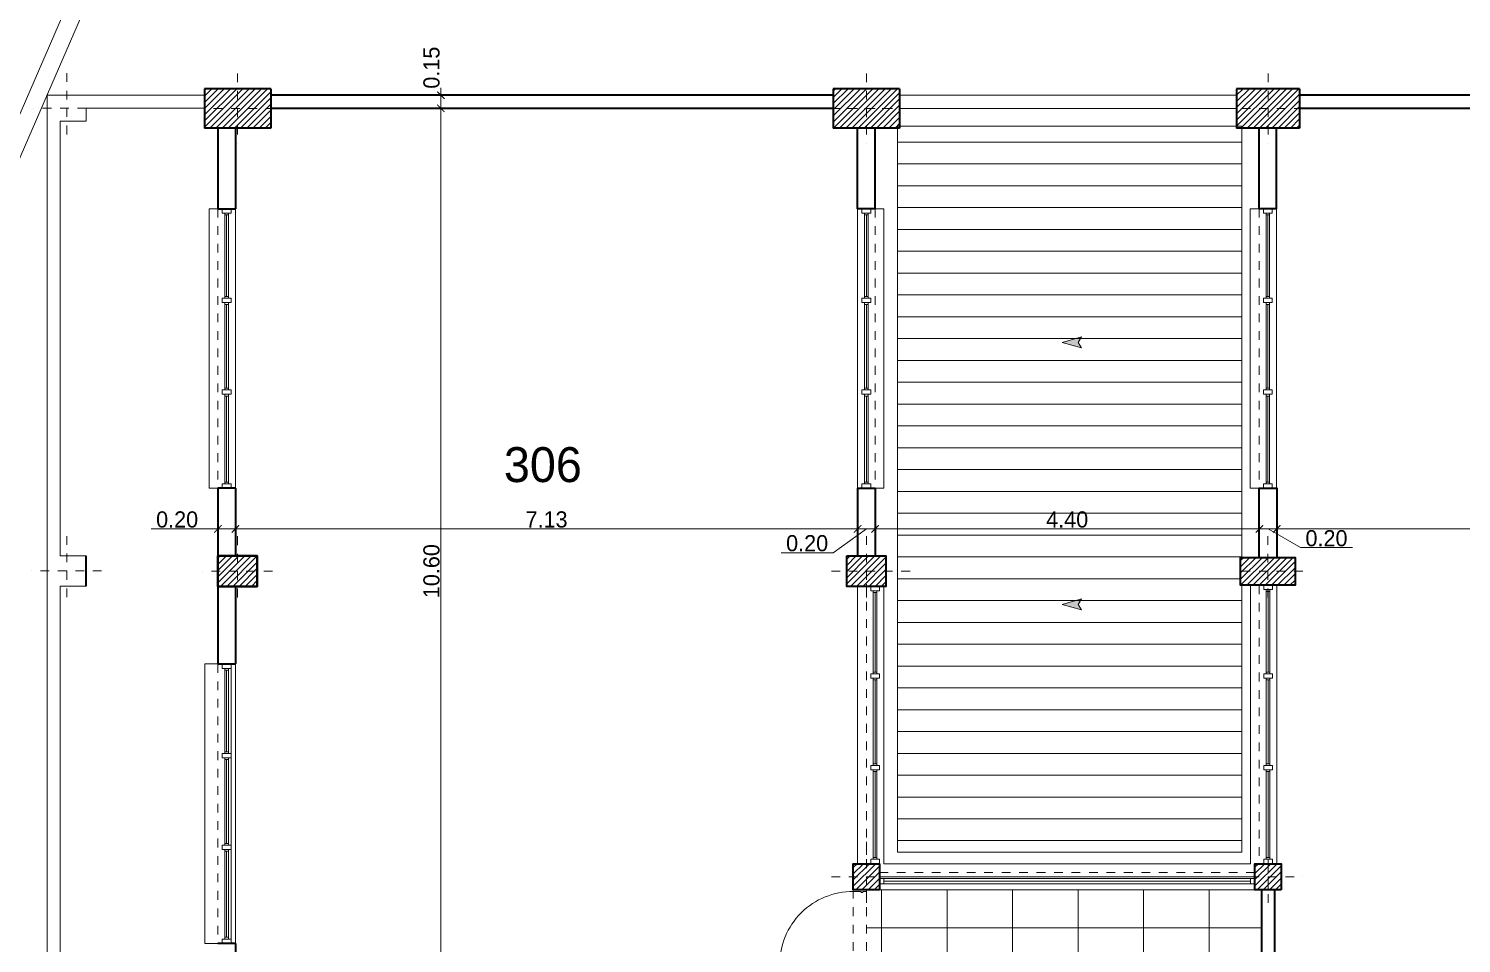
# Model space of a CAD drawing. Header units: millimetres. Extents: x 174 to 282, y -3 to 63.
# Drawn here: x 197.56 to 213.96, y 42.46 to 52.93 of the extents above; entities that cross this region are included whole.
import ezdxf
from ezdxf.enums import TextEntityAlignment as Align

# ---------------------------------------------------------------- set-up
doc = ezdxf.new("R2010")
doc.units = ezdxf.units.MM
doc.header["$LTSCALE"] = 0.005
doc.header["$MEASUREMENT"] = 0
doc.linetypes.add('ACAD_ISO02W100', pattern=[15, 12, -3])
doc.linetypes.add('ACAD_ISO10W100', pattern=[18, 12, -3, 0, -3])
for name, color, linetype, lineweight in [('Aux', 1, 'Continuous', 9), ('columna', 6, 'Continuous', 40), ('cotas', 1, 'Continuous', 15), ('ejes', 1, 'ACAD_ISO10W100', 9), ('Hatch', 11, 'Continuous', 9), ('muebles', 2, 'Continuous', 20), ('muro', 5, 'Continuous', 40), ('proy', 1, 'ACAD_ISO02W100', 9), ('pu-ven', 2, 'Continuous', 20), ('reforzamiento', 5, 'ACAD_ISO10W100', 40), ('Tenue', 11, 'Continuous', 5)]:
    doc.layers.add(name, color=color, linetype=linetype, lineweight=lineweight)
doc.layers.add('text', color=1, linetype='Continuous')
doc.styles.get("Standard").update_dxf_attribs({"font": 'ERASMD.TTF', "height": 0.185})
doc.dimstyles.get("Standard").update_dxf_attribs({"dimtxt": 0.15, "dimasz": 0.085, "dimexe": 0.07, "dimexo": 0.4, "dimgap": 0.015, "dimtad": 1, "dimzin": 1, "dimdsep": 46, "dimtxsty": 'Standard', "dimblk": 'ARCHTICK', "dimcen": 0, "dimclrd": 256, "dimclre": 256, "dimclrt": 2, "dimadec": 0, "dimazin": 0, "dimtfac": 1, "dimtix": 1, "dimtmove": 0, "dimatfit": 0, "dimfxl": 1, "dimlwd": -1, "dimlwe": -1, "dimarcsym": 0})
pattern_1 = [(45, (676.075447, -492.116687), (-0.035355339, 0.035355339), [])]

# ---------------------------------------------------------------- blocks, each defined once
blk = doc.blocks.new('pu-90-15')
at = {"layer": 'Aux'}
for p, q in [((0.035, 0.992), (0.035, 1.002)), ((0.045, 0.992), (0.045, 0.994))]:
    blk.add_line(p, q, dxfattribs=at)
for points in [[(0.025, 0.99), (0.025, 0.992), (0.055, 0.992), (0.055, 0.99)], [(0.06, 0.961), (0.065, 0.961), (0.065, 0.901), (0.06, 0.901)], [(0.065, 0.961), (0.075, 0.941), (0.075, 0.921), (0.065, 0.901)], [(0.075, 0.941), (0.085, 0.941), (0.085, 0.921), (0.075, 0.921)]]:
    blk.add_lwpolyline(points, dxfattribs=at)
for points in [[(0.035, 0.992), (0.035, 1.002, -0.457422), (0.045, 0.994), (0.045, 0.992)], [(0.085, 0.951), (0.085, 0.911, 0.25), (0.125, 0.911), (0.125, 0.951, 0.25), (0.085, 0.951, 1)]]:
    blk.add_lwpolyline(points, format="xyb", dxfattribs=at)
blk.add_circle((0.017, 0.153), 0.0025, dxfattribs=at)
for centre, radius, start, end in [((0.037, 0.994), 0.00846, 2.1794, 100.501), ((0.05, 0.16), 0.83, 359.2361, 90.7639)]:
    blk.add_arc(centre, radius, start, end, dxfattribs=at)
at = {"layer": 'proy'}
blk.add_line((0, 0), (0.9, 0), dxfattribs=at)
blk.add_lwpolyline([(0.9, 0.15), (0.9, 0), (0, 0), (0, 0.15)], close=True, dxfattribs=at)
at = {"layer": 'pu-ven'}
for points in [[(0.02, 0.15), (0.02, 0.99), (0.06, 0.99), (0.06, 0.15)], [(0, 0.15), (0, 0), (0.02, 0), (0.02, 0.04), (0.03, 0.04), (0.03, 0.06), (0.02, 0.06), (0.02, 0.15)], [(0.9, 0.15), (0.9, 0), (0.88, 0), (0.88, 0.04), (0.87, 0.04), (0.87, 0.06), (0.88, 0.06), (0.88, 0.15)]]:
    blk.add_lwpolyline(points, close=True, dxfattribs=at)
blk = doc.blocks.new('_ArchTick')
at = {"color": 0, "linetype": 'ByBlock', "const_width": 0.15}
blk.add_lwpolyline([(-0.5, -0.5), (0.5, 0.5)], dxfattribs=at)
blk = doc.blocks.new('*D25')
at = {"layer": 'cotas', "transparency": 16777216}
for p, q in [((199.726, 47.204), (198.962, 47.204)), ((199.926, 47.204), (199.726, 47.204)), ((199.726, 47.02), (199.726, 47.134)), ((199.926, 47.204), (200.011, 47.204)), ((199.926, 47.02), (199.926, 47.134))]:
    blk.add_line(p, q, dxfattribs=at)
at = {"layer": 'Defpoints', "color": 0, "transparency": 16777216}
for p in [(199.726, 47.42), (199.926, 47.42), (199.926, 47.204)]:
    blk.add_point(p, dxfattribs=at)
at = {"layer": 'cotas', "transparency": 16777216, "xscale": 0.085, "yscale": 0.085, "zscale": 0.085}
blk.add_blockref('_ArchTick', (199.726, 47.204), dxfattribs=at)
at = {"layer": 'cotas', "transparency": 16777216, "xscale": 0.085, "yscale": 0.085, "zscale": 0.085, "rotation": 180}
blk.add_blockref('_ArchTick', (199.926, 47.204), dxfattribs=at)
at = {"layer": 'cotas', "color": 2, "transparency": 16777216, "insert": (199.259, 47.311), "char_height": 0.185, "attachment_point": 5}
blk.add_mtext('0.20', dxfattribs=at)
blk = doc.blocks.new('*D26')
at = {"layer": 'cotas', "transparency": 16777216}
for p, q in [((199.926, 47.204), (207.051, 47.204)), ((199.926, 47.02), (199.926, 47.134)), ((207.051, 47.065), (207.051, 47.134))]:
    blk.add_line(p, q, dxfattribs=at)
at = {"layer": 'Defpoints', "color": 0, "transparency": 16777216}
for p in [(199.926, 47.42), (207.051, 47.465), (207.051, 47.204)]:
    blk.add_point(p, dxfattribs=at)
at = {"layer": 'cotas', "transparency": 16777216, "xscale": 0.085, "yscale": 0.085, "zscale": 0.085, "rotation": 180}
blk.add_blockref('_ArchTick', (199.926, 47.204), dxfattribs=at)
at = {"layer": 'cotas', "transparency": 16777216, "xscale": 0.085, "yscale": 0.085, "zscale": 0.085}
blk.add_blockref('_ArchTick', (207.051, 47.204), dxfattribs=at)
at = {"layer": 'cotas', "color": 2, "transparency": 16777216, "insert": (203.489, 47.311), "char_height": 0.185, "attachment_point": 5}
blk.add_mtext('7.13', dxfattribs=at)
blk = doc.blocks.new('*D27')
at = {"layer": 'cotas', "transparency": 16777216}
for p, q in [((207.151, 47.204), (206.77, 46.931)), ((207.051, 47.204), (206.966, 47.204)), ((207.051, 47.204), (207.251, 47.204)), ((207.051, 47.204), (207.251, 47.204)), ((207.051, 47.065), (207.051, 47.134)), ((207.251, 47.204), (207.336, 47.204)), ((207.251, 47.065), (207.251, 47.134)), ((206.77, 46.931), (206.176, 46.931))]:
    blk.add_line(p, q, dxfattribs=at)
at = {"layer": 'Defpoints', "color": 0, "transparency": 16777216}
for p in [(207.051, 47.465), (207.251, 47.465), (207.251, 47.204)]:
    blk.add_point(p, dxfattribs=at)
at = {"layer": 'cotas', "transparency": 16777216, "xscale": 0.085, "yscale": 0.085, "zscale": 0.085}
blk.add_blockref('_ArchTick', (207.051, 47.204), dxfattribs=at)
at = {"layer": 'cotas', "transparency": 16777216, "xscale": 0.085, "yscale": 0.085, "zscale": 0.085, "rotation": 180}
blk.add_blockref('_ArchTick', (207.251, 47.204), dxfattribs=at)
at = {"layer": 'cotas', "color": 2, "transparency": 16777216, "insert": (206.473, 47.039), "char_height": 0.185, "attachment_point": 5}
blk.add_mtext('0.20', dxfattribs=at)
blk = doc.blocks.new('*D28')
at = {"layer": 'cotas', "transparency": 16777216}
for p, q in [((207.251, 47.204), (211.651, 47.204)), ((207.251, 47.065), (207.251, 47.134)), ((211.651, 47.093), (211.651, 47.134))]:
    blk.add_line(p, q, dxfattribs=at)
at = {"layer": 'Defpoints', "color": 0, "transparency": 16777216}
for p in [(207.251, 47.465), (211.651, 47.493), (211.651, 47.204)]:
    blk.add_point(p, dxfattribs=at)
at = {"layer": 'cotas', "transparency": 16777216, "xscale": 0.085, "yscale": 0.085, "zscale": 0.085, "rotation": 180}
blk.add_blockref('_ArchTick', (207.251, 47.204), dxfattribs=at)
at = {"layer": 'cotas', "transparency": 16777216, "xscale": 0.085, "yscale": 0.085, "zscale": 0.085}
blk.add_blockref('_ArchTick', (211.651, 47.204), dxfattribs=at)
at = {"layer": 'cotas', "color": 2, "transparency": 16777216, "insert": (209.451, 47.311), "char_height": 0.185, "attachment_point": 5}
blk.add_mtext('4.40', dxfattribs=at)
blk = doc.blocks.new('*D29')
at = {"layer": 'cotas', "transparency": 16777216}
for p, q in [((211.651, 47.204), (211.566, 47.204)), ((211.651, 47.204), (211.851, 47.204)), ((211.651, 47.204), (211.851, 47.204)), ((211.651, 47.093), (211.651, 47.134)), ((211.751, 47.204), (212.123, 46.989)), ((211.851, 47.204), (211.936, 47.204)), ((211.851, 47.093), (211.851, 47.134)), ((212.123, 46.989), (212.717, 46.989))]:
    blk.add_line(p, q, dxfattribs=at)
at = {"layer": 'Defpoints', "color": 0, "transparency": 16777216}
for p in [(211.651, 47.493), (211.851, 47.493), (211.851, 47.204)]:
    blk.add_point(p, dxfattribs=at)
at = {"layer": 'cotas', "transparency": 16777216, "xscale": 0.085, "yscale": 0.085, "zscale": 0.085}
blk.add_blockref('_ArchTick', (211.651, 47.204), dxfattribs=at)
at = {"layer": 'cotas', "transparency": 16777216, "xscale": 0.085, "yscale": 0.085, "zscale": 0.085, "rotation": 180}
blk.add_blockref('_ArchTick', (211.851, 47.204), dxfattribs=at)
at = {"layer": 'cotas', "color": 2, "transparency": 16777216, "insert": (212.42, 47.096), "char_height": 0.185, "attachment_point": 5}
blk.add_mtext('0.20', dxfattribs=at)
blk = doc.blocks.new('*D30')
at = {"layer": 'cotas', "transparency": 16777216}
for p, q in [((211.851, 47.204), (218.791, 47.204)), ((211.851, 47.093), (211.851, 47.134)), ((218.791, 47.093), (218.791, 47.134))]:
    blk.add_line(p, q, dxfattribs=at)
at = {"layer": 'Defpoints', "color": 0, "transparency": 16777216}
for p in [(211.851, 47.493), (218.791, 47.493), (218.791, 47.204)]:
    blk.add_point(p, dxfattribs=at)
at = {"layer": 'cotas', "transparency": 16777216, "xscale": 0.085, "yscale": 0.085, "zscale": 0.085, "rotation": 180}
blk.add_blockref('_ArchTick', (211.851, 47.204), dxfattribs=at)
at = {"layer": 'cotas', "transparency": 16777216, "xscale": 0.085, "yscale": 0.085, "zscale": 0.085}
blk.add_blockref('_ArchTick', (218.791, 47.204), dxfattribs=at)
at = {"layer": 'cotas', "color": 2, "transparency": 16777216, "insert": (215.321, 47.311), "char_height": 0.185, "attachment_point": 5}
blk.add_mtext('6.94', dxfattribs=at)
blk = doc.blocks.new('*D94')
at = {"layer": 'cotas', "transparency": 16777216}
for p, q in [((202.279, 41.42), (202.279, 52.02)), ((202.485, 52.02), (202.349, 52.02)), ((202.355, 41.42), (202.349, 41.42))]:
    blk.add_line(p, q, dxfattribs=at)
at = {"layer": 'Defpoints', "color": 0, "transparency": 16777216}
for p in [(202.085, 52.02), (202.279, 52.02), (201.955, 41.42)]:
    blk.add_point(p, dxfattribs=at)
at = {"layer": 'cotas', "transparency": 16777216, "xscale": 0.085, "yscale": 0.085, "zscale": 0.085}
for p, rotation in [((202.279, 52.02), 90), ((202.279, 41.42), 270)]:
    blk.add_blockref('_ArchTick', p, dxfattribs=dict(at, rotation=rotation))
at = {"layer": 'cotas', "color": 2, "transparency": 16777216, "insert": (202.172, 46.72), "char_height": 0.185, "attachment_point": 5, "rotation": 90}
blk.add_mtext('10.60', dxfattribs=at)
blk = doc.blocks.new('*D95')
at = {"layer": 'cotas', "transparency": 16777216}
for p, q in [((202.279, 52.17), (202.279, 52.255)), ((202.279, 52.02), (202.279, 52.17)), ((202.485, 52.17), (202.349, 52.17)), ((202.279, 52.02), (202.279, 51.935)), ((202.485, 52.02), (202.349, 52.02))]:
    blk.add_line(p, q, dxfattribs=at)
at = {"layer": 'Defpoints', "color": 0, "transparency": 16777216}
for p in [(202.085, 52.17), (202.279, 52.17), (202.085, 52.02)]:
    blk.add_point(p, dxfattribs=at)
at = {"layer": 'cotas', "transparency": 16777216, "xscale": 0.085, "yscale": 0.085, "zscale": 0.085}
for p, rotation in [((202.279, 52.17), 270), ((202.279, 52.02), 90)]:
    blk.add_blockref('_ArchTick', p, dxfattribs=dict(at, rotation=rotation))
at = {"layer": 'cotas', "color": 2, "transparency": 16777216, "insert": (202.172, 52.486), "char_height": 0.185, "attachment_point": 5, "rotation": 90}
blk.add_mtext('0.15', dxfattribs=at)
blk = doc.blocks.new('FLECHACUBIERTA')
at = {"linetype": 'Continuous'}
blk.add_hatch(color=2, dxfattribs=at).paths.add_polyline_path([(0, 0), (-0.126, -0.441), (0, -0.368), (0.126, -0.441)])
at = {"color": 2, "linetype": 'Continuous'}
for p, q in [((0, 0), (-0.126, -0.441)), ((0, 0), (0.126, -0.441)), ((-0.126, -0.441), (0, -0.368)), ((0.126, -0.441), (0, -0.368))]:
    blk.add_line(p, q, dxfattribs=at)

msp = doc.modelspace()

# ---------------------------------------------------------------- hatches: boundary and pattern name
at = {"layer": 'Hatch'}
h = msp.add_hatch(dxfattribs=at)
h.set_pattern_fill('ANSI31', color=256, scale=0.4, style=0)
h.set_pattern_definition(pattern_1)
h.paths.add_polyline_path([(199.571, 52.245), (199.571, 51.795), (200.331, 51.795), (200.331, 52.245)])
h = msp.add_hatch(dxfattribs=at)
h.set_pattern_fill('ANSI31', color=256, scale=0.4, style=0)
h.set_pattern_definition(pattern_1)
h.paths.add_polyline_path([(212.111, 52.245), (211.391, 52.245), (211.391, 51.795), (212.111, 51.795)])
h.paths.add_polyline_path([(212.061, 46.878), (211.436, 46.878), (211.436, 46.558), (212.061, 46.558)])
h.paths.add_polyline_path([(219.141, 52.17), (218.441, 52.17), (218.441, 51.77), (219.141, 51.77)])
h.paths.add_polyline_path([(219.104, 46.83), (218.479, 46.83), (218.479, 46.51), (219.104, 46.51)])
h.paths.add_polyline_path([(224.004, 46.83), (223.379, 46.83), (223.379, 46.51), (224.004, 46.51)])
h.paths.add_polyline_path([(224.041, 52.17), (223.341, 52.17), (223.341, 51.77), (224.041, 51.77)])
h.paths.add_polyline_path([(232.936, 52.17), (232.206, 52.17), (232.206, 51.72), (232.936, 51.72)])
h.paths.add_polyline_path([(232.884, 46.825), (232.259, 46.825), (232.259, 46.505), (232.884, 46.505)])
h.paths.add_polyline_path([(232.861, 43.37), (232.561, 43.37), (232.561, 43.07), (232.861, 43.07)])
h.paths.add_polyline_path([(232.884, 41.53), (232.259, 41.53), (232.259, 41.21), (232.884, 41.21)])
h.paths.add_polyline_path([(223.691, 43.37), (223.391, 43.37), (223.391, 43.07), (223.691, 43.07)])
h.paths.add_polyline_path([(224.004, 41.53), (223.379, 41.53), (223.379, 41.21), (224.004, 41.21)])
h.paths.add_polyline_path([(219.104, 41.53), (218.479, 41.53), (218.479, 41.21), (219.104, 41.21)])
h.paths.add_polyline_path([(219.091, 43.37), (218.791, 43.37), (218.791, 43.07), (219.091, 43.07)])
h.paths.add_polyline_path([(212.118, 41.53), (211.378, 41.53), (211.378, 41.21), (212.118, 41.21)])
h.paths.add_polyline_path([(211.901, 43.37), (211.601, 43.37), (211.601, 43.07), (211.901, 43.07)])
h.paths.add_polyline_path([(207.301, 43.37), (207.001, 43.37), (207.001, 43.07), (207.301, 43.07)])
h.paths.add_polyline_path([(207.351, 41.52), (206.951, 41.52), (206.951, 41.22), (207.351, 41.22)])
h.paths.add_polyline_path([(200.126, 41.57), (199.726, 41.57), (199.726, 41.27), (200.126, 41.27)])
h.paths.add_polyline_path([(200.501, 38.52), (199.701, 38.52), (199.701, 38.07), (200.501, 38.07)])
h.paths.add_polyline_path([(207.351, 38.445), (206.951, 38.445), (206.951, 38.145), (207.351, 38.145)])
h.paths.add_polyline_path([(211.673, 38.37), (211.274, 38.37), (211.274, 38.07), (211.673, 38.07)])
h.paths.add_polyline_path([(211.833, 34.935), (211.113, 34.935), (211.113, 34.505), (211.833, 34.505)])
h.paths.add_polyline_path([(207.351, 34.87), (206.951, 34.87), (206.951, 34.57), (207.351, 34.57)])
h.paths.add_polyline_path([(219.139, 34.92), (218.289, 34.92), (218.289, 34.52), (219.139, 34.52)])
h.paths.add_polyline_path([(219.141, 38.47), (218.441, 38.47), (218.441, 38.07), (219.141, 38.07)])
h.paths.add_polyline_path([(224.041, 38.47), (223.341, 38.47), (223.341, 38.07), (224.041, 38.07)])
h.paths.add_polyline_path([(223.741, 34.87), (223.341, 34.87), (223.341, 34.57), (223.741, 34.57)])
h.paths.add_polyline_path([(225.941, 34.87), (225.641, 34.87), (225.641, 34.57), (225.941, 34.57)])
h.paths.add_polyline_path([(230.641, 34.87), (230.341, 34.87), (230.341, 34.57), (230.641, 34.57)])
h.paths.add_polyline_path([(232.936, 34.87), (232.486, 34.87), (232.486, 34.57), (232.936, 34.57)])
h.paths.add_polyline_path([(233.186, 38.47), (232.486, 38.47), (232.486, 38.07), (233.186, 38.07)])
h = msp.add_hatch(dxfattribs=at)
h.set_pattern_fill('ANSI31', color=256, scale=0.4, style=0)
h.set_pattern_definition(pattern_1)
h.paths.add_polyline_path([(207.531, 51.795), (207.531, 52.245), (206.771, 52.245), (206.771, 51.795)])
h = msp.add_hatch(dxfattribs=at)
h.set_pattern_fill('LINE', color=256, scale=2, style=0)
h.set_pattern_definition([(0, (676.07545, -492.11669), (0, 0.25), [])])
h.paths.add_polyline_path([(211.45, 51.795), (211.391, 51.795), (211.391, 51.818), (207.531, 51.818), (207.531, 51.795), (207.509, 51.795), (207.509, 43.501), (211.45, 43.501), (211.45, 46.558), (211.436, 46.558), (211.436, 46.878), (211.45, 46.878)])
h.paths.add_polyline_path([(223.22, 51.818), (219.253, 51.818), (219.253, 43.501), (223.22, 43.501)])
h.paths.add_polyline_path([(236.496, 51.854), (233.025, 51.854), (233.025, 43.504), (236.496, 43.504)])
h.paths.add_polyline_path([(209.149, 47.456), (209.754, 47.456), (209.754, 47.173), (209.149, 47.173)], flags=24)
h.paths.add_polyline_path([(219.344, 47.156), (219.949, 47.156), (219.949, 46.872), (219.344, 46.872)], flags=24)
h.paths.add_polyline_path([(220.888, 47.456), (221.493, 47.456), (221.493, 47.173), (220.888, 47.173)], flags=24)
h.paths.add_polyline_path([(222.469, 47.189), (223.074, 47.189), (223.074, 46.905), (222.469, 46.905)], flags=24)
h.paths.add_polyline_path([(233.111, 47.197), (233.716, 47.197), (233.716, 46.913), (233.111, 46.913)], flags=24)
h.paths.add_polyline_path([(234.383, 47.456), (234.988, 47.456), (234.988, 47.173), (234.383, 47.173)], flags=24)
h.paths.add_polyline_path([(235.67, 47.112), (236.275, 47.112), (236.275, 46.829), (235.67, 46.829)], flags=24)
h = msp.add_hatch(dxfattribs=at)
h.set_pattern_fill('ANSI31', color=256, scale=0.4, style=0)
h.set_pattern_definition(pattern_1)
h.paths.add_polyline_path([(200.176, 46.545), (200.176, 46.895), (199.726, 46.895), (199.726, 46.545)])
h = msp.add_hatch(dxfattribs=at)
h.set_pattern_fill('ANSI31', color=256, scale=0.4, style=0)
h.set_pattern_definition(pattern_1)
h.paths.add_polyline_path([(206.926, 46.545), (207.376, 46.545), (207.376, 46.895), (206.926, 46.895)])
h = msp.add_hatch(dxfattribs=at)
h.set_pattern_fill('NET', color=256, scale=6, style=0)
h.set_pattern_definition([(0, (676.07545, -492.1167), (0, 0.75), []), (90, (676.07545, -492.1167), (-0.75, 5e-17), [])])
h.paths.add_polyline_path([(236.586, 41.22), (236.536, 41.22), (236.536, 41.62), (236.706, 41.62), (236.706, 43.07), (236.661, 43.07), (232.861, 43.07), (232.861, 41.53), (232.884, 41.53), (232.884, 41.21), (232.239, 41.21), (232.239, 41.245), (231.359, 41.245), (231.349, 41.245), (228.879, 41.245), (227.979, 41.245), (226.079, 41.245), (225.179, 41.245), (224.004, 41.245), (224.004, 41.21), (223.379, 41.21), (223.379, 41.53), (223.541, 41.53), (223.541, 43.07), (223.391, 43.07), (219.091, 43.07), (219.091, 41.53), (219.104, 41.53), (219.104, 41.21), (218.479, 41.21), (213.018, 41.21), (212.118, 41.21), (211.378, 41.21), (211.378, 41.53), (211.676, 41.53), (211.676, 43.07), (211.601, 43.07), (207.301, 43.07), (207.151, 43.07), (207.151, 42.82), (207.151, 42.17), (207.151, 41.545), (207.376, 41.545), (207.376, 41.195), (207.351, 41.195), (207.351, 39.35), (207.351, 39.35), (207.351, 38.47), (207.376, 38.47), (207.376, 38.12), (207.351, 38.12), (207.351, 35.775), (207.351, 35.775), (207.351, 34.895), (207.376, 34.895), (207.376, 34.525), (207.351, 34.525), (207.351, 33.645), (207.351, 33.645), (207.351, 29.195), (207.376, 29.195), (207.376, 28.845), (206.926, 28.845), (206.926, 28.845), (200.226, 28.845), (200.226, 28.818), (199.676, 28.818), (199.676, 28.86), (195.806, 28.86), (195.806, 28.82), (195.481, 28.82), (195.481, 28.8), (195.441, 28.8), (195.441, 28.79), (195.431, 28.79), (195.431, 27.95), (195.441, 27.95), (195.441, 27.94), (195.481, 27.94), (195.481, 27.92), (195.481, 26.89), (199.176, 26.89), (199.196, 26.89), (199.196, 26.8), (199.206, 26.8), (199.206, 26.79), (200.046, 26.79), (200.046, 26.8), (200.056, 26.8), (200.056, 26.89), (204.491, 26.89), (204.511, 26.89), (204.511, 26.8), (204.521, 26.8), (204.521, 26.79), (205.361, 26.79), (205.361, 26.8), (205.371, 26.8), (205.371, 26.89), (205.391, 26.89), (205.541, 26.89), (207.376, 26.89), (207.376, 26.74), (207.376, 25.9), (207.376, 25.88), (207.376, 24.795), (207.376, 24.445), (207.376, 21.87), (207.376, 20.97), (209.961, 20.97), (210.141, 20.97), (211.021, 20.97), (211.041, 20.97), (215.666, 20.97), (215.686, 20.97), (216.566, 20.97), (217.666, 20.97), (220.811, 20.97), (220.991, 20.97), (221.871, 20.97), (222.341, 20.97), (222.341, 21.395), (222.341, 23.995), (222.341, 24.42), (221.841, 24.42), (221.841, 24.67), (221.099, 24.67), (219.559, 24.67), (219.039, 24.67), (219.039, 24.47), (218.569, 24.47), (217.639, 24.47), (211.693, 24.47), (211.693, 24.27), (211.253, 24.27), (211.253, 24.62), (211.143, 24.62), (209.448, 24.62), (209.448, 24.575), (211.024, 24.575), (211.024, 24.515), (209.448, 24.515), (209.448, 24.62), (209.386, 24.62), (209.386, 24.47), (209.099, 24.47), (209.099, 29.22), (211.249, 29.22), (211.524, 29.22), (211.524, 30.12), (211.524, 33.455), (211.524, 34.355), (209.099, 34.355), (209.099, 38.37), (209.587, 38.37), (210.595, 38.37), (211.274, 38.37), (211.674, 38.37), (214.072, 38.37), (214.222, 38.37), (218.163, 38.37), (218.441, 38.37), (218.441, 38.47), (219.141, 38.47), (219.141, 38.37), (222.341, 38.37), (222.341, 38.22), (219.141, 38.22), (219.141, 38.07), (219.139, 38.07), (219.139, 36.57), (223.141, 36.57), (223.141, 38.37), (223.341, 38.37), (223.341, 38.47), (224.041, 38.47), (224.041, 38.37), (225.101, 38.37), (225.101, 38.27), (225.801, 38.27), (225.801, 38.37), (225.941, 38.37), (225.941, 38.17), (227.041, 38.17), (227.041, 38.673, -2.414214), (227.066, 38.698, -0.414214), (227.041, 38.673), (227.041, 38.17), (228.181, 38.17), (228.241, 38.17), (228.241, 38.12), (230.441, 38.12), (230.441, 38.37), (230.641, 38.37), (230.641, 38.27), (231.341, 38.27), (231.341, 38.37), (232.486, 38.37), (232.486, 38.47), (233.186, 38.47), (233.186, 38.07), (233.136, 38.07), (233.136, 36.52), (236.611, 36.52), (236.611, 36.77), (236.949, 36.77), (237.629, 36.77), (238.086, 36.77), (238.766, 36.77), (238.911, 36.77), (238.911, 38.07), (237.086, 38.07), (237.086, 38.02), (236.536, 38.02), (236.536, 38.42), (236.586, 38.42), (236.586, 39.41), (236.586, 40.14)])

# ---------------------------------------------------------------- linework, layer by layer
at = {"layer": 'Aux'}
for p, q in [((197.769, 52.172), (197.769, 41.65)), ((199.571, 52.172), (197.769, 52.172)), ((198.219, 51.872), (198.219, 52.022)), ((199.571, 52.022), (198.219, 52.022)), ((197.919, 51.872), (198.219, 51.872)), ((197.919, 51.872), (197.919, 46.897)), ((199.806, 49.845), (199.806, 50.82)), ((199.846, 49.865), (199.846, 50.8)), ((207.131, 49.865), (207.131, 50.8)), ((207.171, 49.845), (207.171, 50.82)), ((211.728, 49.845), (211.728, 50.82)), ((211.768, 49.865), (211.768, 50.82)), ((199.806, 48.795), (199.806, 49.795)), ((199.846, 48.795), (199.846, 49.795)), ((207.131, 48.795), (207.131, 49.795)), ((207.171, 48.795), (207.171, 49.795)), ((211.728, 48.795), (211.728, 49.795)), ((211.768, 48.795), (211.768, 49.795)), ((199.806, 47.72), (199.806, 48.745)), ((199.846, 47.72), (199.846, 48.745)), ((207.131, 47.72), (207.131, 48.745)), ((207.171, 47.72), (207.171, 48.745)), ((211.728, 47.72), (211.728, 48.745)), ((211.768, 47.72), (211.768, 48.745)), ((198.219, 46.897), (197.919, 46.897)), ((197.919, 46.897), (198.219, 46.897)), ((198.219, 46.897), (198.219, 46.547)), ((197.919, 46.547), (198.219, 46.547)), ((197.919, 46.547), (197.919, 41.65)), ((207.231, 45.545), (207.231, 46.495)), ((207.271, 45.565), (207.271, 46.495)), ((211.731, 45.545), (211.731, 46.488)), ((211.771, 45.565), (211.771, 46.488)), ((199.806, 44.632), (199.806, 45.607)), ((199.846, 44.652), (199.846, 45.587)), ((207.231, 44.495), (207.231, 45.495)), ((207.271, 44.495), (207.271, 45.495)), ((211.731, 44.495), (211.731, 45.495)), ((211.771, 44.495), (211.771, 45.495)), ((199.806, 43.582), (199.806, 44.582)), ((199.846, 43.582), (199.846, 44.582)), ((207.231, 43.42), (207.231, 44.445)), ((207.271, 43.42), (207.271, 44.445)), ((211.731, 43.42), (211.731, 44.445)), ((211.771, 43.42), (211.771, 44.445)), ((199.806, 42.507), (199.806, 43.532)), ((199.846, 42.507), (199.846, 43.532)), ((211.551, 43.2), (207.351, 43.2)), ((211.551, 43.14), (207.351, 43.14))]:
    msp.add_line(p, q, dxfattribs=at)
at = {"layer": 'columna'}
for p, q in [((199.571, 52.245), (199.571, 51.795)), ((200.331, 52.245), (199.571, 52.245)), ((200.331, 52.245), (200.331, 51.795)), ((206.771, 52.245), (206.771, 51.795)), ((207.531, 52.245), (206.771, 52.245)), ((207.531, 52.245), (207.531, 51.795)), ((211.391, 52.245), (211.391, 51.795)), ((212.111, 52.245), (211.391, 52.245)), ((212.111, 52.245), (212.111, 51.795)), ((200.331, 51.795), (199.571, 51.795)), ((207.531, 51.795), (206.771, 51.795)), ((212.111, 51.795), (211.391, 51.795)), ((198.219, 46.547), (198.219, 46.897)), ((199.726, 46.895), (199.726, 46.545)), ((200.176, 46.895), (199.726, 46.895)), ((199.726, 46.892), (199.726, 46.542))]:
    msp.add_line(p, q, dxfattribs=at)
at = {"layer": 'columna', "linetype": 'ByBlock'}
for p, q in [((199.726, 46.895), (200.176, 46.895)), ((199.726, 46.545), (199.726, 46.895)), ((206.926, 46.895), (207.376, 46.895)), ((207.376, 46.895), (207.376, 46.545))]:
    msp.add_line(p, q, dxfattribs=at)
msp.add_lwpolyline([(200.176, 46.545), (200.176, 46.895), (200.176, 46.545), (199.726, 46.545)], close=True, dxfattribs=at)
msp.add_lwpolyline([(207.376, 46.895), (207.376, 46.545), (206.926, 46.545), (206.926, 46.895)], dxfattribs=at)
at = {"layer": 'columna'}
for points in [[(211.436, 46.878), (212.061, 46.878), (212.061, 46.558), (211.436, 46.558)], [(207.301, 43.07), (207.001, 43.07), (207.001, 43.37), (207.301, 43.37)], [(211.901, 43.07), (211.601, 43.07), (211.601, 43.37), (211.901, 43.37)]]:
    msp.add_lwpolyline(points, close=True, dxfattribs=at)
at = {"layer": 'cotas'}
msp.add_point((197.769, 52.171), dxfattribs=at)
at = {"layer": 'ejes'}
for p, q in [((197.994, 52.422), (197.994, 51.622)), ((199.951, 52.42), (199.951, 51.62)), ((199.951, 52.42), (199.951, 51.62)), ((207.151, 52.42), (207.151, 51.62)), ((207.151, 52.42), (207.151, 51.62)), ((211.751, 52.42), (211.751, 51.62)), ((211.751, 52.42), (211.751, 51.62)), ((198.419, 52.022), (197.619, 52.022)), ((200.376, 52.02), (199.576, 52.02)), ((200.376, 52.02), (199.576, 52.02)), ((207.651, 52.02), (206.751, 52.02)), ((207.831, 52.02), (206.751, 52.02)), ((212.151, 52.02), (211.191, 52.02)), ((212.151, 52.02), (211.351, 52.02)), ((197.994, 47.122), (197.994, 46.322)), ((199.951, 47.12), (199.951, 46.32)), ((199.951, 47.117), (199.951, 46.317)), ((207.151, 47.12), (207.151, 46.32)), ((207.151, 47.12), (207.151, 46.32)), ((211.748, 47.12), (211.748, 46.32)), ((198.394, 46.722), (197.594, 46.722)), ((200.351, 46.72), (199.551, 46.72)), ((207.651, 46.72), (206.751, 46.72)), ((207.651, 46.72), (206.751, 46.72)), ((212.148, 46.718), (211.348, 46.718)), ((211.751, 43.769), (211.751, 42.969)), ((207.151, 43.62), (207.151, 42.82)), ((211.751, 43.62), (211.751, 42.82)), ((206.751, 43.22), (207.551, 43.22)), ((211.351, 43.22), (212.151, 43.22))]:
    msp.add_line(p, q, dxfattribs=at)
at = {"layer": 'muebles'}
for p, q in [((200.075, 57.974), (182.449, 17.447)), ((200.282, 57.955), (182.647, 17.38)), ((211.391, 52.02), (207.531, 52.02)), ((199.776, 50.87), (199.776, 50.82)), ((199.876, 50.87), (199.876, 50.82)), ((207.101, 50.87), (207.101, 50.82)), ((207.201, 50.87), (207.201, 50.82)), ((211.698, 50.87), (211.698, 50.82)), ((211.798, 50.87), (211.798, 50.82)), ((199.876, 50.82), (199.776, 50.82)), ((199.846, 50.8), (199.806, 50.8)), ((199.826, 49.865), (199.826, 50.8)), ((199.846, 50.8), (199.846, 50.82)), ((207.101, 50.82), (207.201, 50.82)), ((207.131, 50.8), (207.131, 50.82)), ((207.131, 50.8), (207.171, 50.8)), ((207.151, 49.865), (207.151, 50.8)), ((211.798, 50.82), (211.698, 50.82)), ((211.768, 50.8), (211.728, 50.8)), ((211.748, 49.865), (211.748, 50.8)), ((199.776, 49.845), (199.776, 49.795)), ((199.876, 49.845), (199.776, 49.845)), ((199.876, 49.795), (199.776, 49.795)), ((199.846, 49.865), (199.806, 49.865)), ((199.806, 49.865), (199.806, 49.845)), ((199.806, 49.775), (199.806, 49.795)), ((199.846, 49.775), (199.806, 49.775)), ((199.826, 48.815), (199.826, 49.775)), ((199.846, 49.865), (199.846, 49.845)), ((199.846, 49.775), (199.846, 49.795)), ((199.876, 49.845), (199.876, 49.795)), ((207.101, 49.845), (207.101, 49.795)), ((207.101, 49.845), (207.201, 49.845)), ((207.101, 49.795), (207.201, 49.795)), ((207.131, 49.865), (207.171, 49.865)), ((207.131, 49.865), (207.131, 49.845)), ((207.131, 49.775), (207.131, 49.795)), ((207.131, 49.775), (207.171, 49.775)), ((207.151, 48.815), (207.151, 49.775)), ((207.171, 49.865), (207.171, 49.845)), ((207.171, 49.775), (207.171, 49.795)), ((207.201, 49.845), (207.201, 49.795)), ((211.698, 49.845), (211.698, 49.795)), ((211.798, 49.845), (211.698, 49.845)), ((211.798, 49.795), (211.698, 49.795)), ((211.768, 49.865), (211.728, 49.865)), ((211.728, 49.865), (211.728, 49.845)), ((211.728, 49.775), (211.728, 49.795)), ((211.768, 49.775), (211.728, 49.775)), ((211.748, 48.815), (211.748, 49.775)), ((211.768, 49.865), (211.768, 49.845)), ((211.768, 49.775), (211.768, 49.795)), ((211.798, 49.845), (211.798, 49.795)), ((199.776, 48.795), (199.776, 48.745)), ((199.876, 48.795), (199.776, 48.795)), ((199.876, 48.745), (199.776, 48.745)), ((199.846, 48.815), (199.806, 48.815)), ((199.806, 48.815), (199.806, 48.795)), ((199.806, 48.725), (199.806, 48.745)), ((199.846, 48.725), (199.806, 48.725)), ((199.826, 47.74), (199.826, 48.725)), ((199.846, 48.815), (199.846, 48.795)), ((199.846, 48.725), (199.846, 48.745)), ((199.876, 48.795), (199.876, 48.745)), ((207.101, 48.795), (207.101, 48.745)), ((207.101, 48.795), (207.201, 48.795)), ((207.101, 48.745), (207.201, 48.745)), ((207.131, 48.815), (207.171, 48.815)), ((207.131, 48.815), (207.131, 48.795)), ((207.131, 48.725), (207.131, 48.745)), ((207.131, 48.725), (207.171, 48.725)), ((207.151, 47.74), (207.151, 48.725)), ((207.171, 48.815), (207.171, 48.795)), ((207.171, 48.725), (207.171, 48.745)), ((207.201, 48.795), (207.201, 48.745)), ((211.698, 48.795), (211.698, 48.745)), ((211.798, 48.795), (211.698, 48.795)), ((211.798, 48.745), (211.698, 48.745)), ((211.768, 48.815), (211.728, 48.815)), ((211.728, 48.815), (211.728, 48.795)), ((211.728, 48.725), (211.728, 48.745)), ((211.768, 48.725), (211.728, 48.725)), ((211.748, 47.74), (211.748, 48.725)), ((211.768, 48.815), (211.768, 48.795)), ((211.768, 48.725), (211.768, 48.745)), ((211.798, 48.795), (211.798, 48.745)), ((199.776, 47.72), (199.776, 47.67)), ((199.876, 47.72), (199.776, 47.72)), ((199.806, 47.74), (199.806, 47.72)), ((199.846, 47.74), (199.806, 47.74)), ((199.846, 47.74), (199.846, 47.72)), ((199.876, 47.72), (199.876, 47.67)), ((207.101, 47.72), (207.101, 47.67)), ((207.101, 47.72), (207.201, 47.72)), ((207.131, 47.74), (207.131, 47.72)), ((207.131, 47.74), (207.171, 47.74)), ((207.171, 47.74), (207.171, 47.72)), ((207.201, 47.72), (207.201, 47.67)), ((211.698, 47.72), (211.698, 47.67)), ((211.798, 47.72), (211.698, 47.72)), ((211.728, 47.74), (211.728, 47.72)), ((211.768, 47.74), (211.728, 47.74)), ((211.768, 47.74), (211.768, 47.72)), ((211.798, 47.72), (211.798, 47.67)), ((207.201, 46.545), (207.201, 46.495)), ((207.301, 46.495), (207.201, 46.495)), ((207.231, 46.475), (207.231, 46.495)), ((207.271, 46.475), (207.231, 46.475)), ((207.251, 45.565), (207.251, 46.475)), ((207.271, 46.475), (207.271, 46.495)), ((207.301, 46.545), (207.301, 46.495)), ((211.801, 46.558), (211.701, 46.558)), ((211.701, 46.558), (211.701, 46.508)), ((211.801, 46.508), (211.701, 46.508)), ((211.731, 46.488), (211.731, 46.508)), ((211.771, 46.488), (211.731, 46.488)), ((211.771, 46.488), (211.731, 46.488)), ((211.751, 45.565), (211.751, 46.515)), ((211.771, 46.488), (211.771, 46.508)), ((211.801, 46.558), (211.801, 46.508)), ((199.776, 45.657), (199.776, 45.607)), ((199.876, 45.657), (199.876, 45.607)), ((199.876, 45.607), (199.776, 45.607)), ((199.846, 45.587), (199.806, 45.587)), ((199.826, 44.652), (199.826, 45.587)), ((199.846, 45.587), (199.846, 45.607)), ((207.201, 45.545), (207.201, 45.495)), ((207.301, 45.545), (207.201, 45.545)), ((207.301, 45.495), (207.201, 45.495)), ((207.271, 45.565), (207.231, 45.565)), ((207.231, 45.565), (207.231, 45.545)), ((207.271, 45.475), (207.231, 45.475)), ((207.251, 44.515), (207.251, 45.475)), ((207.271, 45.565), (207.271, 45.545)), ((207.301, 45.545), (207.301, 45.495)), ((211.701, 45.545), (211.701, 45.495)), ((211.801, 45.545), (211.701, 45.545)), ((211.801, 45.495), (211.701, 45.495)), ((211.771, 45.565), (211.731, 45.565)), ((211.731, 45.565), (211.731, 45.545)), ((211.731, 45.475), (211.731, 45.495)), ((211.771, 45.475), (211.731, 45.475)), ((211.751, 44.515), (211.751, 45.475)), ((211.771, 45.565), (211.771, 45.545)), ((211.771, 45.475), (211.771, 45.495)), ((211.801, 45.545), (211.801, 45.495)), ((199.776, 44.632), (199.776, 44.582)), ((199.876, 44.632), (199.776, 44.632)), ((199.846, 44.652), (199.806, 44.652)), ((199.806, 44.652), (199.806, 44.632)), ((199.846, 44.652), (199.846, 44.632)), ((199.876, 44.632), (199.876, 44.582)), ((199.876, 44.582), (199.776, 44.582)), ((199.806, 44.562), (199.806, 44.582)), ((199.846, 44.562), (199.806, 44.562)), ((199.826, 43.602), (199.826, 44.562)), ((199.846, 44.562), (199.846, 44.582)), ((207.201, 44.495), (207.201, 44.445)), ((207.301, 44.495), (207.201, 44.495)), ((207.271, 44.515), (207.231, 44.515)), ((207.231, 44.515), (207.231, 44.495)), ((207.271, 44.515), (207.271, 44.495)), ((207.301, 44.495), (207.301, 44.445)), ((211.701, 44.495), (211.701, 44.445)), ((211.801, 44.495), (211.701, 44.495)), ((211.771, 44.515), (211.731, 44.515)), ((211.731, 44.515), (211.731, 44.495)), ((211.771, 44.515), (211.771, 44.495)), ((211.801, 44.495), (211.801, 44.445)), ((207.301, 44.445), (207.201, 44.445)), ((207.231, 44.425), (207.231, 44.445)), ((207.271, 44.425), (207.231, 44.425)), ((207.251, 43.44), (207.251, 44.425)), ((207.271, 44.425), (207.271, 44.445)), ((211.801, 44.445), (211.701, 44.445)), ((211.731, 44.425), (211.731, 44.445)), ((211.771, 44.425), (211.731, 44.425)), ((211.751, 43.44), (211.751, 44.425)), ((211.771, 44.425), (211.771, 44.445)), ((199.776, 43.582), (199.776, 43.532)), ((199.876, 43.582), (199.776, 43.582)), ((199.876, 43.532), (199.776, 43.532)), ((199.846, 43.602), (199.806, 43.602)), ((199.806, 43.602), (199.806, 43.582)), ((199.806, 43.512), (199.806, 43.532)), ((199.846, 43.512), (199.806, 43.512)), ((199.826, 42.527), (199.826, 43.512)), ((199.846, 43.602), (199.846, 43.582)), ((199.846, 43.512), (199.846, 43.532)), ((199.876, 43.582), (199.876, 43.532)), ((207.201, 43.42), (207.201, 43.37)), ((207.301, 43.42), (207.201, 43.42)), ((207.231, 43.44), (207.231, 43.42)), ((207.271, 43.44), (207.231, 43.44)), ((207.271, 43.44), (207.271, 43.42)), ((207.301, 43.42), (207.301, 43.37)), ((211.701, 43.42), (211.701, 43.37)), ((211.801, 43.42), (211.701, 43.42)), ((211.771, 43.44), (211.731, 43.44)), ((211.771, 43.44), (211.771, 43.42)), ((211.801, 43.42), (211.801, 43.37)), ((199.776, 42.507), (199.776, 42.457)), ((199.876, 42.507), (199.776, 42.507)), ((199.806, 42.527), (199.806, 42.507)), ((199.846, 42.527), (199.806, 42.527)), ((199.846, 42.527), (199.846, 42.507)), ((199.876, 42.507), (199.876, 42.457))]:
    msp.add_line(p, q, dxfattribs=at)
at = {"layer": 'muebles', "linetype": 'ByBlock'}
for p, q in [((211.391, 52.17), (207.531, 52.17)), ((207.351, 43.37), (211.551, 43.37)), ((207.301, 43.22), (211.601, 43.22))]:
    msp.add_line(p, q, dxfattribs=at)
at = {"layer": 'muebles'}
msp.add_lwpolyline([(211.45, 46.558), (211.45, 43.501), (207.509, 43.501), (207.509, 51.818), (211.45, 51.818), (211.45, 46.878)], dxfattribs=at)
msp.add_lwpolyline([(211.45, 46.558), (211.45, 43.501), (207.509, 43.501), (207.509, 51.818), (211.45, 51.818), (211.45, 46.878)], dxfattribs=at)
at = {"layer": 'muro', "linetype": 'ByBlock'}
for p, q in [((206.771, 52.17), (200.331, 52.17)), ((217.741, 52.17), (212.111, 52.17)), ((206.771, 52.02), (200.331, 52.02)), ((218.441, 52.02), (212.111, 52.02)), ((199.926, 51.795), (199.926, 50.87)), ((199.726, 47.67), (199.726, 46.895)), ((199.926, 47.67), (199.926, 46.895)), ((199.726, 46.545), (199.726, 45.657)), ((199.926, 46.545), (199.926, 45.657)), ((199.926, 42.457), (199.926, 41.57))]:
    msp.add_line(p, q, dxfattribs=at)
at = {"layer": 'muro'}
for p, q in [((199.726, 51.795), (199.726, 51.02)), ((207.051, 50.87), (207.051, 51.795)), ((207.251, 50.87), (207.251, 51.795)), ((211.648, 50.87), (211.648, 51.795)), ((211.848, 50.87), (211.848, 51.795)), ((199.726, 50.87), (199.926, 50.87)), ((207.251, 50.87), (207.051, 50.87)), ((211.848, 50.87), (211.648, 50.87)), ((199.926, 47.67), (199.726, 47.67)), ((207.051, 47.67), (207.251, 47.67)), ((207.051, 47.67), (207.051, 46.895)), ((207.251, 47.67), (207.251, 46.895)), ((199.726, 45.657), (199.926, 45.657)), ((211.676, 43.07), (211.676, 41.53)), ((211.826, 43.07), (211.826, 41.53)), ((199.926, 42.457), (199.726, 42.457))]:
    msp.add_line(p, q, dxfattribs=at)
at = {"layer": 'muro', "linetype": 'ByBlock'}
msp.add_lwpolyline([(211.651, 46.878), (211.651, 47.67), (211.851, 47.67), (211.851, 46.878)], dxfattribs=at)
at = {"layer": 'proy'}
for p, q in [((199.726, 50.87), (199.726, 47.67)), ((207.251, 50.87), (207.251, 47.67)), ((211.651, 50.87), (211.651, 47.67)), ((207.151, 46.57), (207.151, 43.37)), ((211.651, 46.558), (211.651, 43.37)), ((199.726, 45.657), (199.726, 42.457)), ((207.301, 43.27), (211.601, 43.27))]:
    msp.add_line(p, q, dxfattribs=at)
at = {"layer": 'pu-ven'}
for p, q in [((199.626, 50.87), (199.626, 47.67)), ((199.726, 50.87), (199.626, 50.87)), ((199.926, 50.87), (199.926, 47.67)), ((207.051, 50.87), (207.051, 47.67)), ((207.251, 50.87), (207.351, 50.87)), ((207.351, 50.87), (207.351, 47.67)), ((211.548, 50.87), (211.548, 47.67)), ((211.648, 50.87), (211.548, 50.87)), ((211.848, 50.87), (211.848, 47.67)), ((199.626, 47.67), (199.726, 47.67)), ((207.351, 47.67), (207.251, 47.67)), ((211.548, 47.67), (211.648, 47.67)), ((207.051, 46.545), (207.051, 43.37)), ((207.351, 46.545), (207.351, 43.37)), ((211.551, 46.558), (211.551, 43.37)), ((211.851, 46.558), (211.851, 43.37)), ((199.576, 45.657), (199.576, 42.457)), ((199.726, 45.657), (199.576, 45.657)), ((199.876, 45.657), (199.876, 42.457)), ((199.926, 45.657), (199.926, 42.457)), ((207.351, 43.37), (211.551, 43.37)), ((207.351, 43.2), (207.301, 43.2)), ((211.551, 43.17), (207.351, 43.17)), ((211.601, 43.2), (211.551, 43.2)), ((207.351, 43.14), (207.301, 43.14)), ((207.301, 43.07), (211.601, 43.07)), ((211.601, 43.14), (211.551, 43.14)), ((199.576, 42.457), (199.726, 42.457))]:
    msp.add_line(p, q, dxfattribs=at)
for points in [[(207.351, 43.14), (207.351, 43.2)], [(211.551, 43.2), (211.551, 43.14)]]:
    msp.add_lwpolyline(points, dxfattribs=at)
at = {"layer": 'reforzamiento', "linetype": 'ByBlock'}
for p, q in [((199.726, 51.795), (199.726, 50.87)), ((207.376, 46.545), (206.926, 46.545))]:
    msp.add_line(p, q, dxfattribs=at)
msp.add_lwpolyline([(206.926, 46.895), (207.376, 46.895), (207.376, 46.545), (206.926, 46.545)], close=True, dxfattribs=at)
at = {"layer": 'Tenue'}
msp.add_lwpolyline([(211.45, 46.558), (211.45, 43.501), (207.509, 43.501), (207.509, 51.818), (211.45, 51.818), (211.45, 46.878)], dxfattribs=at)

# ---------------------------------------------------------------- block references
at = {"layer": 'Hatch', "xscale": 0.5, "yscale": 0.5, "zscale": 0.5, "rotation": 90}
for p in [(209.394, 49.339), (209.394, 46.339)]:
    msp.add_blockref('FLECHACUBIERTA', p, dxfattribs=at)
at = {"layer": 'pu-ven', "rotation": 90}
msp.add_blockref('pu-90-15', (207.151, 42.17), dxfattribs=at)

# ---------------------------------------------------------------- texts
at = {"layer": 'text'}
msp.add_text('306', height=0.4, dxfattribs=at).set_placement((203.447, 47.74), align=Align.CENTER)

# ---------------------------------------------------------------- dimensions: what is measured, and where the dimension line sits
at = {"layer": 'cotas'}
dim = msp.add_linear_dim(base=(202.279, 52.17), p1=(202.085, 52.02), p2=(202.085, 52.17), angle=90, dimstyle='Standard', override={"dimtmove": 1}, dxfattribs=at)
dim.commit()
dim.dimension.update_dxf_attribs({"geometry": '*D95', "text_midpoint": (202.279, 52.486), "dimtype": 160})
dim = msp.add_linear_dim(base=(202.279, 52.02), p1=(201.955, 41.42), p2=(202.085, 52.02), angle=90, dimstyle='Standard', override={"dimtmove": 1}, dxfattribs=at)
dim.commit()
dim.dimension.update_dxf_attribs({"geometry": '*D94', "text_midpoint": (202.172, 46.72)})
dim = msp.add_linear_dim(base=(199.926, 47.204), p1=(199.726, 47.42), p2=(199.926, 47.42), dimstyle='Standard', dxfattribs=at)
dim.commit()
dim.dimension.update_dxf_attribs({"geometry": '*D25', "text_midpoint": (199.259, 47.204), "dimtype": 160})
for base, p1, p2, picture, middle in [((207.051115912, 47.203926001), (199.926115912, 47.420225437), (207.051115912, 47.464722444), '*D26', (203.488615912, 47.311426001)), ((211.651, 47.204), (207.251, 47.465), (211.651, 47.493), '*D28', (209.451, 47.311)), ((218.791, 47.204), (211.851, 47.493), (218.791, 47.493), '*D30', (215.321, 47.311))]:
    dim = msp.add_linear_dim(base=base, p1=p1, p2=p2, dimstyle='Standard', override={"dimtmove": 1}, dxfattribs=at)
    dim.commit()
    dim.dimension.update_dxf_attribs({"geometry": picture, "text_midpoint": middle})
for base, p1, p2, picture, middle in [((207.251, 47.204), (207.051, 47.465), (207.251, 47.465), '*D27', (206.755, 46.931)), ((211.851, 47.204), (211.651, 47.493), (211.851, 47.493), '*D29', (212.138, 46.989))]:
    dim = msp.add_linear_dim(base=base, p1=p1, p2=p2, dimstyle='Standard', override={"dimtmove": 1}, dxfattribs=at)
    dim.commit()
    dim.dimension.update_dxf_attribs({"geometry": picture, "text_midpoint": middle, "dimtype": 160})

doc.saveas('drawing.dxf')
